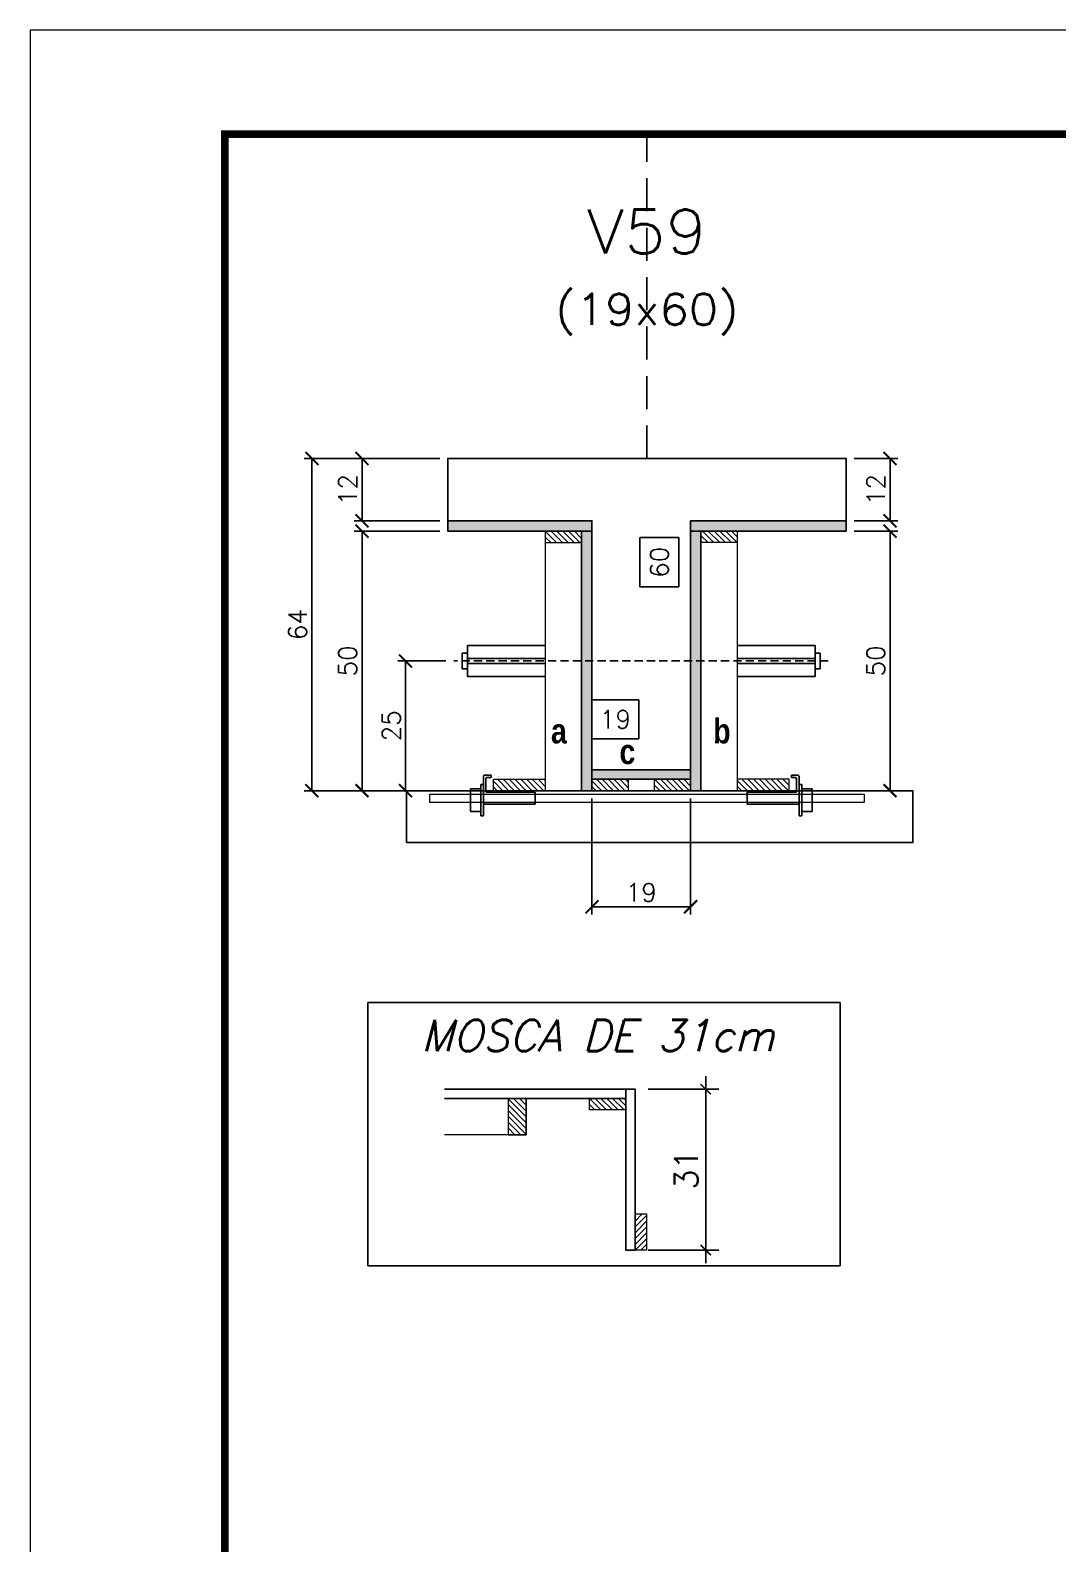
# Model space of a CAD drawing. Header units: millimetres. Extents: x 2921 to 9246, y 316 to 11751.
# Drawn here: x 6092 to 6488, y 1931 to 2514 of the extents above; entities that cross this region are included whole.
import ezdxf
from ezdxf.enums import TextEntityAlignment as Align

# ---------------------------------------------------------------- set-up
doc = ezdxf.new("R2010")
doc.units = ezdxf.units.MM
doc.linetypes.add('DASHED', pattern=[0.75, 0.5, -0.25])
doc.linetypes.add('HIDDEN', pattern=[9.525, 6.35, -3.175])
for name, color, linetype in [('1', 3, 'Continuous'), ('barrote', 251, 'Continuous'), ('COTA', 241, 'Continuous'), ('Cota Seção (2x)', 4, 'Continuous'), ('Cotas', 1, 'Continuous'), ('detalhes', 4, 'Continuous'), ('Hachura', 253, 'Continuous'), ('Painéis', 200, 'Continuous'), ('presilha', 1, 'Continuous'), ('TENSOR', 3, 'Continuous'), ('Texto de Titulo', 7, 'Continuous'), ('Texto Qtd Sarr', 242, 'Continuous')]:
    doc.layers.add(name, color=color, linetype=linetype)
for name, color, linetype, lineweight in [('CONCRETO', 251, 'Continuous', 25), ('Folhas', 255, 'Continuous', 9), ('Madeira', 126, 'Continuous', 18), ('SARRAFO DE PRESSAO', 251, 'DASHED', 9), ('SCO-___-LAJ', 2, 'Continuous', 0), ('TEXTO PILAR', 3, 'Continuous', 15), ('Texto Seção', 7, 'Continuous', 15)]:
    doc.layers.add(name, color=color, linetype=linetype, lineweight=lineweight)
doc.styles.add('Romans', font='romans.shx')
doc.styles.add('TECNICA', font='techb___.ttf', dxfattribs={"height": 10})
doc.dimstyles.new('COTA PARA DETALHES', dxfattribs={"dimtxt": 9, "dimasz": 4, "dimexe": 5, "dimexo": 5, "dimgap": 3, "dimtad": 1, "dimdec": 1, "dimlfac": 0.5, "dimzin": 12, "dimdsep": 46, "dimtxsty": 'Romans', "dimblk": 'ARCHTICK', "dimcen": 10, "dimdle": 5, "dimclrd": 4, "dimclre": 4, "dimclrt": 240, "dimadec": 1, "dimazin": 3, "dimtfac": 1, "dimtdec": 1, "dimtmove": 0, "dimatfit": 3, "dimldrblk": 'ARCHTICK', "dimfxl": 1, "dimtolj": 1, "dimtzin": 12, "dimarcsym": 0})
doc.dimstyles.new('Cota Seção (2x)', dxfattribs={"dimtxt": 7, "dimasz": 5, "dimexe": 3, "dimexo": 3, "dimgap": 2, "dimtad": 3, "dimdec": 1, "dimlfac": 0.5, "dimzin": 12, "dimdsep": 46, "dimtxsty": 'Romans', "dimblk": 'ARCHTICK', "dimcen": 0, "dimclrd": 4, "dimclre": 4, "dimclrt": 1, "dimadec": 1, "dimazin": 3, "dimtfac": 1, "dimtdec": 1, "dimtmove": 0, "dimatfit": 3, "dimldrblk": 'OBLIQUE', "dimfxl": 1, "dimtolj": 1, "dimtzin": 12, "dimarcsym": 0})
doc.dimstyles.new('Cota Seção interna', dxfattribs={"dimtxt": 7, "dimasz": 6, "dimexe": 0.18, "dimexo": 2, "dimgap": -4, "dimtad": 3, "dimdec": 1, "dimlfac": 0.5, "dimzin": 12, "dimdsep": 46, "dimtxsty": 'Romans', "dimblk": 'ARCHTICK', "dimcen": 0.09, "dimse1": 1, "dimse2": 1, "dimsd1": 1, "dimsd2": 1, "dimclrd": 180, "dimclre": 5, "dimclrt": 1, "dimadec": 0, "dimazin": 3, "dimtfac": 1, "dimtdec": 1, "dimtofl": 0, "dimtmove": 0, "dimatfit": 3, "dimldrblk": 'ARCHTICK', "dimfxl": 1, "dimtolj": 1, "dimtzin": 0, "dimarcsym": 0})
pattern_1 = [(315, (29264.8044, -6008.1444), (1.12253202, 1.12253202), [])]
pattern_2 = [(315, (1667.2336, -9473.2985), (1.12253202, 1.12253202), [])]

# ---------------------------------------------------------------- blocks, each defined once
blk = doc.blocks.new('9999999999')
at = {"layer": 'Folhas'}
blk.add_lwpolyline([(98138.98, 34190.21), (99623.98, 34190.21), (99623.98, 35240.21), (98138.98, 35240.21)], close=True, dxfattribs=at)
at = {"layer": 'Folhas', "color": 30, "const_width": 3}
blk.add_lwpolyline([(98213.98, 34230.21), (99583.98, 34230.21), (99583.98, 35200.21), (98213.98, 35200.21)], close=True, dxfattribs=at)
blk = doc.blocks.new('titulo1')
at = {"layer": 'Defpoints', "color": 252, "linetype": 'HIDDEN', "ltscale": 2}
blk.add_line((0, 0), (0, 125), dxfattribs=at)
at = {"layer": 'Defpoints', "style": 'Romans', "oblique": 15}
blk.add_attdef('FOLHA', text='', height=10, dxfattribs=at).set_placement((0, 15.58), align=Align.MIDDLE_CENTER)
at = {"layer": 'Texto Qtd Sarr', "color": 3, "style": 'Romans', "oblique": 15}
for tag, height, p in [('TITULO', 17, (0, 71.45)), ('SEÇÃO', 12, (0, 41.55))]:
    blk.add_attdef(tag, text='', height=height, dxfattribs=at).set_placement(p, align=Align.MIDDLE_CENTER)
blk = doc.blocks.new('_ArchTick')
at = {"color": 0, "linetype": 'ByBlock', "const_width": 0.15}
blk.add_lwpolyline([(-0.5, -0.5), (0.5, 0.5)], dxfattribs=at)
blk = doc.blocks.new('*D619')
at = {"layer": 'COTA', "color": 4, "lineweight": -2, "transparency": 16777216}
for p, q in [((6409.18, 2349.5), (6426.06, 2349.5)), ((6423.06, 2349.5), (6423.06, 2325.5)), ((6409.18, 2325.5), (6426.06, 2325.5))]:
    blk.add_line(p, q, dxfattribs=at)
at = {"layer": 'Defpoints', "color": 0, "transparency": 16777216}
for p in [(6406.18, 2349.5), (6406.18, 2325.5), (6423.06, 2325.5)]:
    blk.add_point(p, dxfattribs=at)
at = {"layer": 'COTA', "color": 4, "lineweight": -2, "transparency": 16777216, "xscale": 5, "yscale": 5, "zscale": 5}
for p, rotation in [((6423.06, 2349.5), 90), ((6423.06, 2325.5), 270)]:
    blk.add_blockref('_ArchTick', p, dxfattribs=dict(at, rotation=rotation))
at = {"layer": 'COTA', "color": 1, "transparency": 16777216, "insert": (6417.56, 2337.5), "char_height": 7, "attachment_point": 5, "rotation": 90, "style": 'Romans'}
blk.add_mtext('\\A1;12', dxfattribs=at)
blk = doc.blocks.new('_Oblique')
at = {"layer": '1', "color": 0, "lineweight": -2}
blk.add_line((-0.5, -0.5), (0.5, 0.5), dxfattribs=at)
blk = doc.blocks.new('*D620')
at = {"layer": 'COTA', "color": 4, "lineweight": -2, "transparency": 16777216}
for p, q in [((6249.58, 2349.5), (6197.21, 2349.5)), ((6200.21, 2221.5), (6200.21, 2349.5)), ((6271.58, 2221.5), (6197.21, 2221.5))]:
    blk.add_line(p, q, dxfattribs=at)
at = {"layer": 'Defpoints', "color": 0, "transparency": 16777216}
for p in [(6200.21, 2349.5), (6252.58, 2349.5), (6274.58, 2221.5)]:
    blk.add_point(p, dxfattribs=at)
at = {"layer": 'COTA', "color": 4, "lineweight": -2, "transparency": 16777216, "xscale": 5, "yscale": 5, "zscale": 5}
for p, rotation in [((6200.21, 2349.5), 90), ((6200.21, 2221.5), 270)]:
    blk.add_blockref('_ArchTick', p, dxfattribs=dict(at, rotation=rotation))
at = {"layer": 'COTA', "color": 1, "transparency": 16777216, "insert": (6194.71, 2285.5), "char_height": 7, "attachment_point": 5, "rotation": 90, "style": 'Romans'}
blk.add_mtext('\\A1;64', dxfattribs=at)
blk = doc.blocks.new('*D621')
at = {"layer": 'COTA', "color": 4, "lineweight": -2, "transparency": 16777216}
for p, q in [((6409.18, 2321.5), (6426.06, 2321.5)), ((6423.06, 2221.5), (6423.06, 2321.5)), ((6382.78, 2221.5), (6426.06, 2221.5))]:
    blk.add_line(p, q, dxfattribs=at)
at = {"layer": 'Defpoints', "color": 0, "transparency": 16777216}
for p in [(6406.18, 2321.5), (6423.06, 2321.5), (6379.78, 2221.5)]:
    blk.add_point(p, dxfattribs=at)
at = {"layer": 'COTA', "color": 4, "lineweight": -2, "transparency": 16777216, "xscale": 5, "yscale": 5, "zscale": 5}
for p, rotation in [((6423.06, 2321.5), 90), ((6423.06, 2221.5), 270)]:
    blk.add_blockref('_ArchTick', p, dxfattribs=dict(at, rotation=rotation))
at = {"layer": 'COTA', "color": 1, "transparency": 16777216, "insert": (6417.56, 2271.5), "char_height": 7, "attachment_point": 5, "rotation": 90, "style": 'Romans'}
blk.add_mtext('\\A1;50', dxfattribs=at)
blk = doc.blocks.new('*D622')
at = {"layer": 'Cota Seção (2x)', "color": 180, "lineweight": -2, "transparency": 16777216}
for p, q in [((6341.68, 2319), (6326.68, 2319)), ((6326.68, 2319), (6326.68, 2300)), ((6341.68, 2300), (6341.68, 2319)), ((6326.68, 2300), (6341.68, 2300))]:
    blk.add_line(p, q, dxfattribs=at)
at = {"layer": 'Defpoints', "color": 0, "transparency": 16777216}
for p in [(6345.68, 2349.5), (6357.18, 2349.5), (6357.18, 2229.5)]:
    blk.add_point(p, dxfattribs=at)
at = {"layer": 'Cota Seção (2x)', "color": 1, "transparency": 16777216, "insert": (6334.18, 2309.5), "char_height": 7, "attachment_point": 5, "rotation": 90, "style": 'Romans'}
blk.add_mtext('\\A1;60', dxfattribs=at)
blk = doc.blocks.new('*D623')
at = {"layer": 'COTA', "color": 4, "lineweight": -2, "transparency": 16777216}
for p, q in [((6249.58, 2349.5), (6216.53, 2349.5)), ((6219.53, 2349.5), (6219.53, 2325.5)), ((6249.58, 2325.5), (6216.53, 2325.5))]:
    blk.add_line(p, q, dxfattribs=at)
at = {"layer": 'Defpoints', "color": 0, "transparency": 16777216}
for p in [(6252.58, 2349.5), (6219.53, 2325.5), (6252.58, 2325.5)]:
    blk.add_point(p, dxfattribs=at)
at = {"layer": 'COTA', "color": 4, "lineweight": -2, "transparency": 16777216, "xscale": 5, "yscale": 5, "zscale": 5}
for p, rotation in [((6219.53, 2349.5), 90), ((6219.53, 2325.5), 270)]:
    blk.add_blockref('_ArchTick', p, dxfattribs=dict(at, rotation=rotation))
at = {"layer": 'COTA', "color": 1, "transparency": 16777216, "insert": (6214.03, 2337.5), "char_height": 7, "attachment_point": 5, "rotation": 90, "style": 'Romans'}
blk.add_mtext('\\A1;12', dxfattribs=at)
blk = doc.blocks.new('*D624')
at = {"layer": 'COTA', "color": 4, "lineweight": -2, "transparency": 16777216}
for p, q in [((6249.58, 2321.5), (6216.53, 2321.5)), ((6219.53, 2321.5), (6219.53, 2221.5)), ((6271.58, 2221.5), (6216.53, 2221.5))]:
    blk.add_line(p, q, dxfattribs=at)
at = {"layer": 'Defpoints', "color": 0, "transparency": 16777216}
for p in [(6252.58, 2321.5), (6219.53, 2221.5), (6274.58, 2221.5)]:
    blk.add_point(p, dxfattribs=at)
at = {"layer": 'COTA', "color": 4, "lineweight": -2, "transparency": 16777216, "xscale": 5, "yscale": 5, "zscale": 5}
for p, rotation in [((6219.53, 2321.5), 90), ((6219.53, 2221.5), 270)]:
    blk.add_blockref('_ArchTick', p, dxfattribs=dict(at, rotation=rotation))
at = {"layer": 'COTA', "color": 1, "transparency": 16777216, "insert": (6214.03, 2271.5), "char_height": 7, "attachment_point": 5, "rotation": 90, "style": 'Romans'}
blk.add_mtext('\\A1;50', dxfattribs=at)
blk = doc.blocks.new('PRESILHA METÁLICA 1')
at = {"layer": 'presilha'}
for p, q in [((7.5, 10.64), (7.5, 19.86)), ((12, 21), (8.64, 21)), ((9, 11.57), (9, 18.93)), ((12, 19.5), (9.57, 19.5)), ((12, 21), (12, 19.5)), ((0, 13), (6, 13)), ((0, 13), (0, 0)), ((6, 15.5), (7.5, 15.5)), ((6, -2.5), (6, 15.5)), ((6, 13), (6, 0)), ((7.5, 15.5), (7.5, -2.5)), ((37.5, 11), (9.57, 11)), ((37.5, 11), (37.5, 4.1)), ((6, 0), (0, 0)), ((37.5, 4.1), (7.5, 4.1)), ((7.5, -2.5), (6, -2.5))]:
    blk.add_line(p, q, dxfattribs=at)
for centre, radius, start, end in [((8.64, 19.86), 1.14, 90, 180), ((9.57, 18.93), 0.57, 90, 180), ((9.57, 11.57), 0.57, 180, 270)]:
    blk.add_arc(centre, radius, start, end, dxfattribs=at)
blk = doc.blocks.new('*D625')
at = {"layer": 'COTA', "color": 4, "lineweight": -2, "transparency": 16777216}
for p, q in [((6308.18, 2218.5), (6308.18, 2173.77)), ((6346.18, 2218.5), (6346.18, 2173.77)), ((6308.18, 2176.77), (6346.18, 2176.77))]:
    blk.add_line(p, q, dxfattribs=at)
at = {"layer": 'Defpoints', "color": 0, "transparency": 16777216}
for p in [(6308.18, 2221.5), (6346.18, 2221.5), (6346.18, 2176.77)]:
    blk.add_point(p, dxfattribs=at)
at = {"layer": 'COTA', "color": 4, "lineweight": -2, "transparency": 16777216, "xscale": 5, "yscale": 5, "zscale": 5, "rotation": 180}
blk.add_blockref('_ArchTick', (6308.18, 2176.77), dxfattribs=at)
at = {"layer": 'COTA', "color": 4, "lineweight": -2, "transparency": 16777216, "xscale": 5, "yscale": 5, "zscale": 5}
blk.add_blockref('_ArchTick', (6346.18, 2176.77), dxfattribs=at)
at = {"layer": 'COTA', "color": 1, "transparency": 16777216, "insert": (6327.18, 2182.27), "char_height": 7, "attachment_point": 5, "style": 'Romans'}
blk.add_mtext('\\A1;19', dxfattribs=at)
blk = doc.blocks.new('*D1077')
at = {"layer": 'COTA', "color": 4, "lineweight": -2, "transparency": 16777216}
for p, q in [((6251.88, 2271.47), (6233.33, 2271.47)), ((6236.33, 2271.47), (6236.33, 2221.5)), ((6251.88, 2221.5), (6233.33, 2221.5))]:
    blk.add_line(p, q, dxfattribs=at)
at = {"layer": 'Defpoints', "color": 0, "transparency": 16777216}
for p in [(6254.88, 2271.47), (6236.33, 2221.5), (6254.88, 2221.5)]:
    blk.add_point(p, dxfattribs=at)
at = {"layer": 'COTA', "color": 4, "lineweight": -2, "transparency": 16777216, "xscale": 5, "yscale": 5, "zscale": 5}
for p, rotation in [((6236.33, 2271.47), 90), ((6236.33, 2221.5), 270)]:
    blk.add_blockref('_ArchTick', p, dxfattribs=dict(at, rotation=rotation))
at = {"layer": 'COTA', "color": 1, "transparency": 16777216, "insert": (6230.83, 2246.48), "char_height": 7, "attachment_point": 5, "rotation": 90, "style": 'Romans'}
blk.add_mtext('\\A1;25', dxfattribs=at)
blk = doc.blocks.new('*D626')
at = {"layer": 'Cota Seção (2x)', "color": 180, "lineweight": -2, "transparency": 16777216}
for p, q in [((6326.18, 2256.5), (6308.18, 2256.5)), ((6308.18, 2256.5), (6308.18, 2241.5)), ((6326.18, 2241.5), (6326.18, 2256.5)), ((6308.18, 2241.5), (6326.18, 2241.5))]:
    blk.add_line(p, q, dxfattribs=at)
at = {"layer": 'Defpoints', "color": 0, "transparency": 16777216}
for p in [(6346.18, 2237.5), (6308.19, 2221.5), (6346.18, 2221.5)]:
    blk.add_point(p, dxfattribs=at)
at = {"layer": 'Cota Seção (2x)', "color": 1, "transparency": 16777216, "insert": (6317.18, 2249), "char_height": 7, "attachment_point": 5, "style": 'Romans'}
blk.add_mtext('\\A1;19', dxfattribs=at)
blk = doc.blocks.new('*D1053')
at = {"layer": 'COTA', "color": 4, "lineweight": -2, "transparency": 16777216}
for p, q in [((6352.02, 2111.48), (6352.02, 2039.48)), ((6329.78, 2106.48), (6357.02, 2106.48)), ((6329.78, 2044.48), (6357.02, 2044.48))]:
    blk.add_line(p, q, dxfattribs=at)
at = {"layer": 'Defpoints', "color": 0, "transparency": 16777216}
for p in [(6324.78, 2106.48), (6324.78, 2044.48), (6352.02, 2044.48)]:
    blk.add_point(p, dxfattribs=at)
at = {"layer": 'COTA', "color": 4, "lineweight": -2, "transparency": 16777216, "xscale": 4, "yscale": 4, "zscale": 4}
for p, rotation in [((6352.02, 2106.48), 90), ((6352.02, 2044.48), 270)]:
    blk.add_blockref('_ArchTick', p, dxfattribs=dict(at, rotation=rotation))
at = {"layer": 'COTA', "color": 240, "transparency": 16777216, "insert": (6344.52, 2075.48), "char_height": 9, "attachment_point": 5, "rotation": 90, "style": 'Romans'}
blk.add_mtext('\\A1;31', dxfattribs=at)

msp = doc.modelspace()

# ---------------------------------------------------------------- hatches: boundary and pattern name
at = {"layer": 'Hachura'}
h = msp.add_hatch(color=256, dxfattribs=at)
h.dxf.hatch_style = 1
h.paths.add_polyline_path([(6308.18, 2321.5), (6308.18, 2325.5), (6252.58, 2325.5), (6252.58, 2321.5)])
h = msp.add_hatch(dxfattribs=at)
h.set_pattern_fill('ANSI31', color=256, scale=0.5, angle=270, style=0)
h.set_pattern_definition([(315, (29264.8044, -5986.1444), (1.12253202, 1.12253202), [])])
h.paths.add_polyline_path([(6304.18, 2317.1), (6304.18, 2321.5), (6290.18, 2321.5), (6290.18, 2317.1)])
h = msp.add_hatch(color=256, dxfattribs=at)
h.dxf.hatch_style = 1
h.paths.add_polyline_path([(6308.18, 2321.5), (6304.18, 2321.5), (6304.18, 2221.5), (6308.18, 2221.5)])
h = msp.add_hatch(color=256, dxfattribs=at)
h.dxf.hatch_style = 1
h.paths.add_polyline_path([(6406.18, 2321.5), (6406.18, 2325.5), (6346.18, 2325.5), (6346.18, 2321.5)])
h = msp.add_hatch(color=256, dxfattribs=at)
h.dxf.hatch_style = 1
h.paths.add_polyline_path([(6350.18, 2321.5), (6346.18, 2321.5), (6346.18, 2221.5), (6350.18, 2221.5)])
h = msp.add_hatch(dxfattribs=at)
h.set_pattern_fill('ANSI31', color=256, scale=0.5, angle=270, style=0)
h.set_pattern_definition([(315, (29264.8044, -5986.1444), (1.12253202, 1.12253202), [])])
h.paths.add_polyline_path([(6350.18, 2317.1), (6350.18, 2321.5), (6364.18, 2321.5), (6364.18, 2317.1)])
h = msp.add_hatch(color=256, dxfattribs=at)
h.dxf.hatch_style = 1
h.paths.add_polyline_path([(6346.18, 2225.9), (6346.18, 2229.5), (6308.18, 2229.5), (6308.18, 2225.9)])
h = msp.add_hatch(dxfattribs=at)
h.set_pattern_fill('ANSI31', color=256, scale=0.5, angle=270, style=0)
h.set_pattern_definition([(315, (29264.8044, -6008.1444), (1.12253202, 1.12253202), [])])
h.paths.add_polyline_path([(6270.18, 2221.5), (6270.18, 2225.9), (6290.18, 2225.9), (6290.18, 2221.5)])
h = msp.add_hatch(dxfattribs=at)
h.set_pattern_fill('ANSI31', color=256, scale=0.5, angle=270, style=0)
h.set_pattern_definition(pattern_1)
h.paths.add_polyline_path([(6308.18, 2221.5), (6308.18, 2225.9), (6322.18, 2225.9), (6322.18, 2221.5)])
h = msp.add_hatch(dxfattribs=at)
h.set_pattern_fill('ANSI31', color=256, scale=0.5, angle=270, style=0)
h.set_pattern_definition(pattern_1)
h.paths.add_polyline_path([(6346.18, 2221.5), (6346.18, 2225.9), (6332.18, 2225.9), (6332.18, 2221.5)])
h = msp.add_hatch(dxfattribs=at)
h.set_pattern_fill('ANSI31', color=256, scale=0.5, angle=270, style=0)
h.set_pattern_definition(pattern_1)
h.paths.add_polyline_path([(6384.18, 2221.5), (6384.18, 2225.9), (6364.18, 2225.9), (6364.18, 2221.5)])
h = msp.add_hatch(dxfattribs=at)
h.set_pattern_fill('ANSI31', color=256, scale=0.5, angle=270, style=0)
h.set_pattern_definition(pattern_2)
h.paths.add_polyline_path([(6282.81, 2102.88), (6275.81, 2102.88), (6275.81, 2088.88), (6282.81, 2088.88)])
h = msp.add_hatch(dxfattribs=at)
h.set_pattern_fill('ANSI31', color=256, scale=0.5, angle=270, style=0)
h.set_pattern_definition(pattern_2)
h.paths.add_polyline_path([(6307.2, 2102.88), (6307.2, 2098.48), (6321.18, 2098.48), (6321.18, 2102.88)])
h = msp.add_hatch(dxfattribs=at)
h.set_pattern_fill('ANSI31', color=256, scale=0.5, angle=360, style=0)
h.set_pattern_definition([(45, (17900.9567, -2595.482), (-1.12253202, 1.12253202), [])])
h.paths.add_polyline_path([(6324.78, 2044.48), (6329.18, 2044.48), (6329.18, 2058.46), (6324.78, 2058.46)])

# ---------------------------------------------------------------- linework, layer by layer
at = {"ltscale": 3}
for p, q in [((6258.18, 2274.47), (6258.18, 2268.47)), ((6258.18, 2274.47), (6260.18, 2274.47)), ((6260.18, 2277.47), (6260.18, 2265.47)), ((6260.18, 2277.47), (6290.18, 2277.47)), ((6394.18, 2277.47), (6364.18, 2277.47)), ((6394.18, 2277.47), (6394.18, 2265.47)), ((6394.18, 2274.47), (6396.18, 2274.47)), ((6396.18, 2274.47), (6396.18, 2268.47)), ((6290.18, 2272.47), (6260.18, 2272.47)), ((6290.18, 2270.47), (6260.18, 2270.47)), ((6364.18, 2272.47), (6394.18, 2272.47)), ((6364.18, 2270.47), (6394.18, 2270.47)), ((6260.18, 2268.47), (6258.18, 2268.47)), ((6260.18, 2265.47), (6290.18, 2265.47)), ((6394.18, 2265.47), (6364.18, 2265.47)), ((6394.18, 2268.47), (6396.18, 2268.47))]:
    msp.add_line(p, q, dxfattribs=at)
at = {"layer": 'barrote'}
msp.add_lwpolyline([(6236.73, 2201.5), (6431.91, 2201.5), (6431.91, 2221.5), (6236.73, 2221.5)], close=True, dxfattribs=at)
at = {"layer": 'CONCRETO'}
msp.add_lwpolyline([(6252.58, 2325.5), (6252.58, 2349.5), (6406.18, 2349.5), (6406.18, 2325.5), (6346.18, 2325.5), (6346.18, 2229.5), (6308.18, 2229.5), (6308.18, 2325.5)], close=True, dxfattribs=at)
at = {"layer": 'Cotas', "linetype": 'HIDDEN', "ltscale": 50}
msp.add_lwpolyline([(6221.83, 2139.88), (6403.8, 2139.88), (6403.8, 2038.44), (6221.83, 2038.44)], close=True, dxfattribs=at)
at = {"layer": 'Madeira'}
for points in [[(6304.18, 2317.1), (6304.18, 2321.5), (6290.18, 2321.5), (6290.18, 2317.1)], [(6304.18, 2321.5), (6290.18, 2321.5), (6290.18, 2221.5), (6304.18, 2221.5)], [(6350.18, 2317.1), (6350.18, 2321.5), (6364.18, 2321.5), (6364.18, 2317.1)], [(6350.18, 2321.5), (6364.18, 2321.5), (6364.18, 2221.5), (6350.18, 2221.5)], [(6270.18, 2221.5), (6270.18, 2225.9), (6290.18, 2225.9), (6290.18, 2221.5)], [(6308.18, 2221.5), (6308.18, 2225.9), (6322.18, 2225.9), (6322.18, 2221.5)], [(6346.18, 2221.5), (6346.18, 2225.9), (6332.18, 2225.9), (6332.18, 2221.5)], [(6384.18, 2221.5), (6384.18, 2225.9), (6364.18, 2225.9), (6364.18, 2221.5)], [(6282.81, 2088.88), (6282.81, 2102.88), (6275.81, 2102.88), (6275.81, 2088.88)], [(6307.2, 2102.88), (6321.18, 2102.88), (6321.18, 2098.48), (6307.2, 2098.48)], [(6324.78, 2044.48), (6324.78, 2058.46), (6329.18, 2058.46), (6329.18, 2044.48)]]:
    msp.add_lwpolyline(points, close=True, dxfattribs=at)
msp.add_lwpolyline([(6282.81, 2102.88), (6282.81, 2088.88), (6251.34, 2088.88)], dxfattribs=at)
at = {"layer": 'Painéis', "linetype": 'ByBlock'}
for p, q in [((6321.18, 2106.48), (6251.32, 2106.48)), ((6321.18, 2102.88), (6251.34, 2102.88))]:
    msp.add_line(p, q, dxfattribs=at)
at = {"layer": 'Painéis'}
for points in [[(6308.18, 2321.5), (6308.18, 2325.5), (6252.58, 2325.5), (6252.58, 2321.5)], [(6304.18, 2321.5), (6308.18, 2321.5), (6308.18, 2221.5), (6304.18, 2221.5)], [(6406.18, 2321.5), (6406.18, 2325.5), (6346.18, 2325.5), (6346.18, 2321.5)], [(6350.18, 2321.5), (6346.18, 2321.5), (6346.18, 2221.5), (6350.18, 2221.5)], [(6346.18, 2225.9), (6346.18, 2229.5), (6308.18, 2229.5), (6308.18, 2225.9)]]:
    msp.add_lwpolyline(points, close=True, dxfattribs=at)
at = {"layer": 'Painéis', "linetype": 'ByBlock'}
msp.add_lwpolyline([(6321.18, 2106.48), (6324.78, 2106.48), (6324.78, 2044.48), (6321.18, 2044.48)], close=True, dxfattribs=at)
at = {"layer": 'SCO-___-LAJ', "color": 1}
msp.add_lwpolyline([(6245.73, 2220.17), (6413.04, 2220.17), (6413.04, 2216.97), (6245.73, 2216.97)], close=True, dxfattribs=at)
at = {"layer": 'TENSOR', "linetype": 'HIDDEN', "ltscale": 0.5}
msp.add_line((6399.18, 2271.47), (6254.88, 2271.47), dxfattribs=at)

# ---------------------------------------------------------------- block references
at = {"layer": 'presilha', "yscale": 0.6666666666666666, "zscale": 0.6666666666666666}
for p, xscale in [((6261.32, 2213.53), 0.6666666666666666), ((6393.05, 2213.53), -0.6666666666666666)]:
    msp.add_blockref('PRESILHA METÁLICA 1', p, dxfattribs=dict(at, xscale=xscale))
at = {"layer": 'SARRAFO DE PRESSAO', "color": 6, "linetype": 'ByBlock'}
msp.add_blockref('9999999999', (-92047.32, -32725.71), dxfattribs=at)
at = {"layer": 'Texto Seção'}
ref = msp.add_blockref('titulo1', (6329.38, 2349.5), dxfattribs=at)
ref.add_attrib('TITULO', 'V59', dxfattribs={"layer": 'Texto de Titulo', "color": 7, "height": 17, "style": 'Romans', "width": 1.1}).set_placement((6329.38, 2437), align=Align.MIDDLE_CENTER)
ref.add_attrib('SEÇÃO', '(19x60)', dxfattribs={"layer": 'Texto de Titulo', "color": 7, "height": 12, "style": 'Romans', "width": 1.1}).set_placement((6329.38, 2407), align=Align.MIDDLE_CENTER)

# ---------------------------------------------------------------- texts
at = {"layer": 'detalhes', "style": 'TECNICA'}
for s, p in [('a', (6292.36, 2239.7)), ('b', (6354.9, 2239.69)), ('c', (6318.78, 2231.74))]:
    msp.add_text(s, height=9.6, dxfattribs=at).set_placement(p)
at = {"layer": 'TEXTO PILAR', "color": 3, "style": 'Romans', "oblique": 15}
msp.add_text('MOSCA DE 31cm', height=12, dxfattribs=at).set_placement((6310.46, 2127.14), align=Align.MIDDLE)

# ---------------------------------------------------------------- dimensions: what is measured, and where the dimension line sits
at = {"layer": 'COTA'}
for base, p1, p2, dimstyle, picture, middle in [((6200.21, 2349.5), (6274.58, 2221.5), (6252.58, 2349.5), 'Cota Seção (2x)', '*D620', (6194.71, 2285.5)), ((6219.53, 2325.5), (6252.58, 2349.5), (6252.58, 2325.5), 'Cota Seção (2x)', '*D623', (6214.03, 2337.5)), ((6423.06, 2325.5), (6406.18, 2349.5), (6406.18, 2325.5), 'Cota Seção (2x)', '*D619', (6417.56, 2337.5)), ((6219.53, 2221.5), (6252.58, 2321.5), (6274.58, 2221.5), 'Cota Seção (2x)', '*D624', (6214.03, 2271.5)), ((6423.06, 2321.5), (6379.78, 2221.5), (6406.18, 2321.5), 'Cota Seção (2x)', '*D621', (6417.56, 2271.5)), ((6236.33, 2221.5), (6254.88, 2271.47), (6254.88, 2221.5), 'Cota Seção (2x)', '*D1077', (6230.83, 2246.48)), ((6352.02, 2044.48), (6324.78, 2106.48), (6324.78, 2044.48), 'COTA PARA DETALHES', '*D1053', (6344.52, 2075.48))]:
    dim = msp.add_linear_dim(base=base, p1=p1, p2=p2, angle=90, dimstyle=dimstyle, dxfattribs=at)
    dim.commit()
    dim.dimension.update_dxf_attribs({"geometry": picture, "text_midpoint": middle})
dim = msp.add_linear_dim(base=(6346.18, 2176.77), p1=(6308.18, 2221.5), p2=(6346.18, 2221.5), dimstyle='Cota Seção (2x)', dxfattribs=at)
dim.commit()
dim.dimension.update_dxf_attribs({"geometry": '*D625', "text_midpoint": (6327.18, 2182.27)})
at = {"layer": 'Cota Seção (2x)'}
dim = msp.add_linear_dim(base=(6345.68, 2349.5), p1=(6357.18, 2229.5), p2=(6357.18, 2349.5), angle=90, dimstyle='Cota Seção interna', dxfattribs=at)
dim.commit()
dim.dimension.update_dxf_attribs({"geometry": '*D622', "text_midpoint": (6345.68, 2309.5), "dimtype": 160})
dim = msp.add_linear_dim(base=(6346.18, 2237.5), p1=(6308.19, 2221.5), p2=(6346.18, 2221.5), dimstyle='Cota Seção interna', dxfattribs=at)
dim.commit()
dim.dimension.update_dxf_attribs({"geometry": '*D626', "text_midpoint": (6317.18, 2237.5), "dimtype": 160})

doc.saveas('drawing.dxf')
